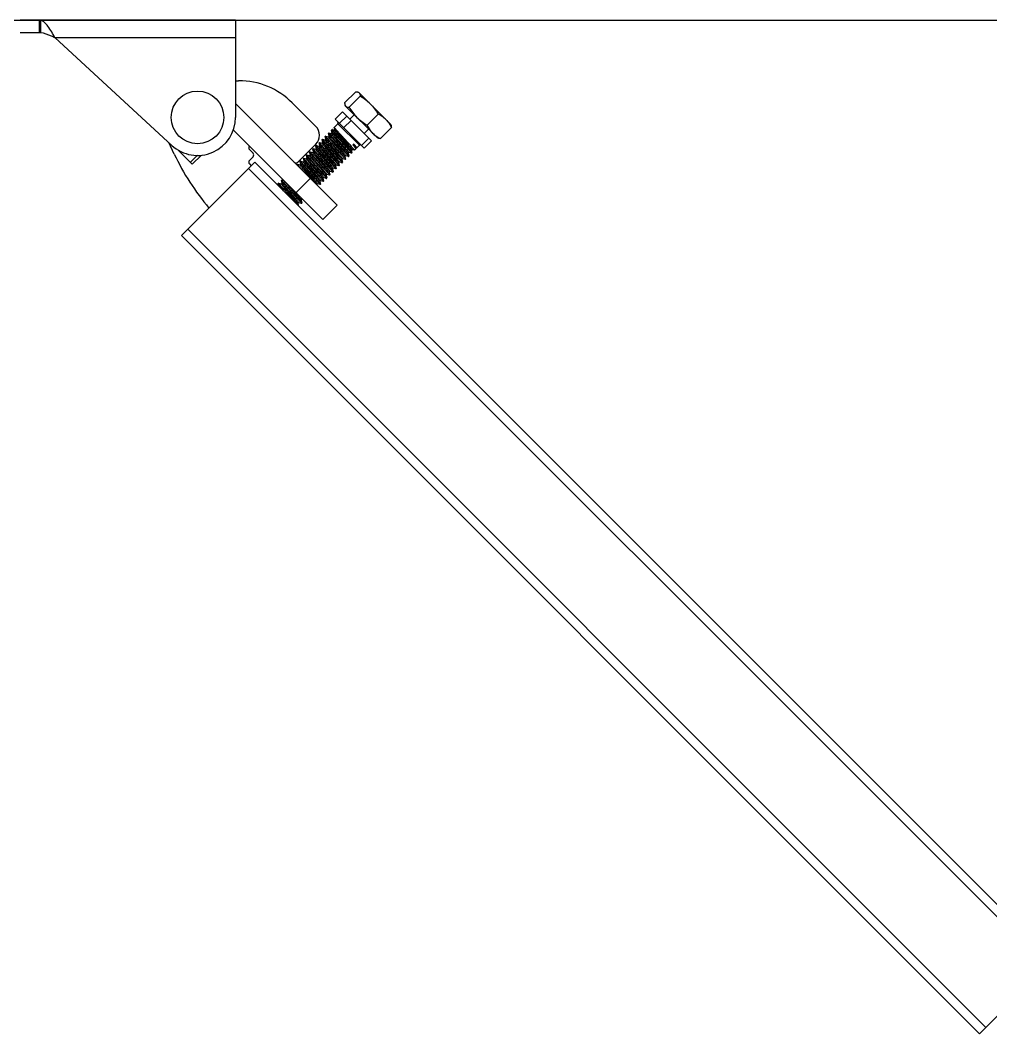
# Model space of a CAD drawing. Extents: x 27938 to 1507990, y 110129 to 923079.
# Drawn here: x 545630 to 548764, y 366265 to 369538 of the extents above; entities that cross this region are included whole.
import ezdxf

# ---------------------------------------------------------------- set-up
doc = ezdxf.new("R2010")
doc.units = 0
doc.header["$LTSCALE"] = 1000
doc.header["$MEASUREMENT"] = 0
doc.layers.add('BZ', color=2, linetype='Continuous')

msp = doc.modelspace()

# ---------------------------------------------------------------- linework, layer by layer
for p, q in [((546325.2, 369537.9), (545630.1, 369537.9)), ((545692.6, 369497), (545692.6, 369537.9)), ((545696.1, 369496.9), (545696.1, 369537.6)), ((546325.2, 369537.9), (546325.2, 369224.3)), ((545692.6, 369497), (545630.1, 369497)), ((546325.2, 369480.7), (545742.7, 369480.7)), ((546119.5, 369134), (545742.7, 369480.7)), ((546325.2, 369342.8), (546335.1, 369342.8)), ((546713.5, 369307.2), (546677.6, 369271.3)), ((546727.9, 369292.7), (546692, 369256.9)), ((546722.9, 369305.2), (546720.6, 369306.1)), ((546722.9, 369305.2), (546827, 369201.1)), ((546653.5, 368940.9), (546325.2, 369269.3)), ((546508.5, 369271), (546584.1, 369195.4)), ((546678.7, 369264.2), (546679.6, 369261.8)), ((546679.6, 369261.8), (546783.6, 369157.8)), ((546670.3, 369242.2), (546647.2, 369219.1)), ((546740.9, 369125.4), (546647.2, 369219.1)), ((546684.2, 369228.3), (546661, 369205.2)), ((546764, 369148.5), (546670.3, 369242.2)), ((546698.2, 369214.3), (546675, 369191.2)), ((546708.5, 369232.9), (546694, 369218.5)), ((546785.6, 369235), (546749.8, 369199.1)), ((546607.3, 368894.7), (546318.1, 369183.8)), ((546635.2, 369182.6), (546635.3, 369182.9)), ((546636.1, 369181.2), (546635.2, 369182.6)), ((546637.6, 369173.9), (546635.2, 369182.6)), ((546635.3, 369182.9), (546637.7, 369185.3)), ((546638.2, 369172.7), (546636.1, 369181.2)), ((546638, 369185.3), (546637.7, 369185.3)), ((546638, 369185.3), (546643.2, 369183.9)), ((546643.2, 369183.8), (546645.7, 369186.3)), ((546644.2, 369191.8), (546655.9, 369203.4)), ((546644.2, 369191.7), (546644.2, 369191.8)), ((546645.7, 369186.3), (546644.2, 369191.7)), ((546645.7, 369186.1), (546645.7, 369186.3)), ((546725.2, 369134.1), (546655.9, 369203.4)), ((546754.7, 369186.7), (546740.3, 369172.2)), ((546828.9, 369191.7), (546793.1, 369155.8)), ((546827, 369201.1), (546827.9, 369198.8)), ((546604.9, 369152.5), (546606.2, 369153.8)), ((546604.9, 369152.3), (546604.9, 369152.5)), ((546607.2, 369143.6), (546604.9, 369152.3)), ((546606.4, 369153.8), (546606.2, 369153.8)), ((546606.4, 369153.8), (546614.9, 369151.5)), ((546614.8, 369151.4), (546617.3, 369153.9)), ((546615, 369162.6), (546616.3, 369163.9)), ((546615, 369162.4), (546615, 369162.6)), ((546617.3, 369153.7), (546615, 369162.4)), ((546616.5, 369163.9), (546616.3, 369163.9)), ((546616.5, 369163.9), (546625, 369161.7)), ((546617.5, 369153.4), (546617.3, 369153.7)), ((546625, 369161.6), (546627.4, 369164)), ((546625.1, 369172.7), (546626.4, 369174)), ((546625.1, 369172.5), (546625.1, 369172.7)), ((546627.5, 369163.8), (546625.1, 369172.5)), ((546626.7, 369174), (546626.4, 369174)), ((546626.7, 369174), (546635.1, 369171.8)), ((546627.2, 369172.3), (546635.7, 369170.2)), ((546627.5, 369163.7), (546627.5, 369163.8)), ((546635.1, 369171.7), (546637.5, 369174.1)), ((546635.7, 369170.2), (546638.2, 369172.7)), ((546638.2, 369172.7), (546637.6, 369173.9)), ((546755.6, 369156.9), (546732.4, 369133.8)), ((546764, 369148.5), (546740.9, 369125.4)), ((546786, 369156.9), (546783.6, 369157.8)), ((546127.5, 369105.9), (546110, 369142.7)), ((546140.1, 369119), (546185.6, 369073.5)), ((546370.2, 369120.2), (546381.8, 369108.6)), ((546584.1, 369137.5), (546526.3, 369079.7)), ((546574.5, 369121.9), (546574.6, 369122.1)), ((546576.9, 369113.2), (546574.5, 369121.9)), ((546574.6, 369122.1), (546575.8, 369123.4)), ((546576.1, 369123.4), (546575.8, 369123.4)), ((546576.1, 369123.4), (546584.5, 369121.2)), ((546584.5, 369121.1), (546586.9, 369123.5)), ((546584.7, 369132.3), (546585.9, 369133.5)), ((546584.7, 369132), (546584.7, 369132.3)), ((546587, 369123.3), (546584.7, 369132)), ((546586.2, 369133.5), (546585.9, 369133.5)), ((546586.2, 369133.5), (546594.6, 369131.3)), ((546594.6, 369131.2), (546597.1, 369133.7)), ((546594.8, 369142.4), (546596.1, 369143.6)), ((546594.8, 369142.1), (546594.8, 369142.4)), ((546597.1, 369133.5), (546594.8, 369142.1)), ((546596.3, 369143.7), (546596.1, 369143.6)), ((546596.3, 369143.7), (546604.7, 369141.4)), ((546604.7, 369141.3), (546607.2, 369143.8)), ((546699.1, 369118.1), (546699, 369118.4)), ((546699.1, 369118.1), (546701.2, 369110.3)), ((546701.6, 369120.4), (546699.2, 369117.9)), ((546709.2, 369118.2), (546701.6, 369120.3)), ((546706.7, 369138.1), (546704.2, 369135.6)), ((546709.2, 369118.2), (546709.4, 369118.2)), ((546709.4, 369118.2), (546713.6, 369122.4)), ((546713.3, 369124.2), (546713.7, 369122.9)), ((546715.8, 369126.4), (546713.4, 369124)), ((546713.7, 369122.9), (546713.6, 369122.4)), ((546717.1, 369126), (546715.8, 369126.4)), ((546717.1, 369126), (546717.2, 369126)), ((546717.2, 369126), (546725.2, 369134.1)), ((546202.5, 369101.9), (546179.8, 369079.2)), ((546214.8, 369102.6), (546185.6, 369073.5)), ((546381.8, 369097.1), (546370.2, 369085.5)), ((546534.1, 369081.7), (546535.3, 369082.9)), ((546536.4, 369072.7), (546534.1, 369081.4)), ((546535.6, 369083), (546535.3, 369082.9)), ((546535.6, 369083), (546544, 369080.7)), ((546544, 369080.6), (546546.5, 369083.1)), ((546544.2, 369091.8), (546545.5, 369093.1)), ((546544.2, 369091.5), (546544.2, 369091.8)), ((546546.5, 369082.9), (546544.2, 369091.5)), ((546545.7, 369093.1), (546545.5, 369093.1)), ((546545.7, 369093.1), (546554.1, 369090.8)), ((546554.1, 369090.7), (546556.6, 369093.2)), ((546554.3, 369101.9), (546555.6, 369103.2)), ((546554.3, 369101.7), (546554.3, 369101.9)), ((546556.6, 369093), (546554.3, 369101.7)), ((546555.8, 369103.2), (546555.6, 369103.2)), ((546555.8, 369103.2), (546564.3, 369100.9)), ((546564.2, 369100.9), (546566.7, 369103.3)), ((546564.4, 369112), (546565.7, 369113.3)), ((546564.4, 369111.8), (546564.4, 369112)), ((546566.8, 369103.1), (546564.4, 369111.8)), ((546565.9, 369113.3), (546565.7, 369113.3)), ((546565.9, 369113.3), (546574.4, 369111.1)), ((546574.4, 369111), (546576.8, 369113.4)), ((546668.2, 369088.3), (546670.5, 369079.6)), ((546670.7, 369090.5), (546668.3, 369088.1)), ((546679.1, 369088.2), (546670.7, 369090.4)), ((546678.3, 369098.4), (546680.6, 369089.7)), ((546680.8, 369100.6), (546678.4, 369098.2)), ((546679.1, 369088.2), (546679.4, 369088.2)), ((546679.4, 369088.2), (546680.6, 369089.4)), ((546680.6, 369089.7), (546680.6, 369089.4)), ((546689.2, 369098.3), (546680.8, 369100.5)), ((546688.4, 369108.5), (546690.8, 369099.8)), ((546690.9, 369110.8), (546688.5, 369108.3)), ((546689.2, 369098.3), (546689.5, 369098.3)), ((546689.5, 369098.3), (546690.7, 369099.6)), ((546690.8, 369099.8), (546690.7, 369099.6)), ((546699.4, 369108.4), (546690.9, 369110.7)), ((546699.6, 369108.4), (546701.2, 369110)), ((546701.2, 369110.3), (546701.2, 369110)), ((546387.5, 369079.7), (546150.5, 368842.6)), ((548944.6, 366482.2), (546367.3, 369059.5)), ((546370.2, 369073.9), (546376, 369068.1)), ((548964.8, 366502.4), (546387.5, 369079.7)), ((546523.9, 369071.3), (546524, 369071.6)), ((546524.7, 369070), (546523.9, 369071.3)), ((546524.2, 369070.2), (546523.9, 369071.3)), ((546524, 369071.6), (546525.2, 369072.8)), ((546525.5, 369072.8), (546525.2, 369072.8)), ((546525.5, 369072.8), (546533.9, 369070.6)), ((546533.9, 369070.5), (546536.3, 369072.9)), ((546630.2, 369050), (546627.8, 369047.6)), ((546638.6, 369047.7), (546630.2, 369049.9)), ((546637.8, 369057.9), (546640.2, 369049.2)), ((546640.4, 369060.2), (546637.9, 369057.7)), ((546638.9, 369047.7), (546640.1, 369049)), ((546640.2, 369049.2), (546640.1, 369049)), ((546648.8, 369057.8), (546640.3, 369060.1)), ((546648, 369068), (546647.9, 369068.3)), ((546650.5, 369070.3), (546648, 369067.8)), ((546648, 369068), (546650.3, 369059.3)), ((546648.8, 369057.8), (546649, 369057.8)), ((546649, 369057.8), (546650.3, 369059.1)), ((546650.3, 369059.3), (546650.3, 369059.1)), ((546658.9, 369067.9), (546650.4, 369070.2)), ((546660.6, 369080.4), (546658.1, 369077.9)), ((546658.1, 369078.2), (546660.4, 369069.4)), ((546658.9, 369067.9), (546659.1, 369067.9)), ((546659.1, 369067.9), (546660.4, 369069.2)), ((546660.4, 369069.4), (546660.4, 369069.2)), ((546669, 369078), (546660.6, 369080.3)), ((546669, 369078), (546669.2, 369078.1)), ((546669.2, 369078.1), (546670.5, 369079.3)), ((546670.5, 369079.6), (546670.5, 369079.3)), ((546473.3, 369020.7), (546473.4, 369021)), ((546475.7, 369012), (546473.3, 369020.7)), ((546473.4, 369021), (546474.6, 369022.2)), ((546474.9, 369022.2), (546474.6, 369022.2)), ((546474.9, 369022.2), (546481.5, 369020.5)), ((546520.5, 368981.4), (546566.8, 369027.7)), ((546599.9, 369019.7), (546597.4, 369017.2)), ((546597.4, 369017.4), (546599.7, 369008.7)), ((546608.3, 369017.3), (546599.9, 369019.6)), ((546610, 369029.8), (546607.5, 369027.3)), ((546607.5, 369027.6), (546609.8, 369018.8)), ((546608.3, 369017.3), (546608.5, 369017.3)), ((546608.5, 369017.3), (546609.8, 369018.6)), ((546609.8, 369018.8), (546609.8, 369018.6)), ((546618.4, 369027.4), (546610, 369029.7)), ((546617.6, 369037.7), (546619.9, 369029)), ((546620.1, 369039.9), (546617.7, 369037.5)), ((546618.4, 369027.4), (546618.6, 369027.5)), ((546618.6, 369027.5), (546619.9, 369028.7)), ((546619.9, 369029), (546619.9, 369028.7)), ((546628.5, 369037.6), (546620.1, 369039.8)), ((546627.7, 369047.8), (546630, 369039.1)), ((546628.5, 369037.6), (546628.8, 369037.6)), ((546628.8, 369037.6), (546630, 369038.8)), ((546630, 369039.1), (546630, 369038.8)), ((546638.6, 369047.7), (546638.9, 369047.7)), ((546463.2, 369010.8), (546464.5, 369012.1)), ((546463.2, 369010.8), (546463.2, 369010.6)), ((546465.6, 369001.9), (546463.2, 369010.6)), ((546464.5, 369012.1), (546464.7, 369012.1)), ((546481.9, 368991.1), (546464.5, 369008.5)), ((546464.7, 369012.1), (546473.2, 369009.9)), ((546473.2, 369009.8), (546475.6, 369012.2)), ((546475.8, 369011.7), (546475.7, 369012)), ((546481.9, 368991.1), (546504.8, 368966.7)), ((546587.2, 369007.3), (546587.2, 369007.5)), ((546589.8, 369009.6), (546587.3, 369007.1)), ((546598.2, 369007.2), (546589.7, 369009.5)), ((546598.2, 369007.2), (546598.4, 369007.2)), ((546598.4, 369007.2), (546599.7, 369008.5)), ((546599.7, 369008.7), (546599.7, 369008.5)), ((546539.2, 368959), (546536.7, 368956.5)), ((546536.7, 368956.7), (546539, 368948)), ((546543.9, 368957.6), (546539.1, 368958.9)), ((546544.5, 368957.4), (546543.9, 368957.6)), ((546526.3, 368940.9), (546528, 368940.9)), ((546526.5, 368946.6), (546526.6, 368946.4)), ((546529, 368948.8), (546526.6, 368946.4)), ((546526.6, 368946.4), (546528, 368941)), ((546528, 368941), (546528, 368940.9)), ((546537.4, 368946.5), (546529, 368948.8)), ((546537.7, 368946.5), (546537.4, 368946.5)), ((546537.7, 368946.5), (546539, 368947.8)), ((546539, 368947.8), (546539, 368948)), ((546607.3, 368894.7), (546653.5, 368940.9)), ((548748, 366285.6), (546170.7, 368862.9)), ((548727.7, 366265.4), (546150.5, 368842.6)), ((548964.8, 366502.4), (548727.7, 366265.4))]:
    msp.add_line(p, q)
msp.add_circle((546202.5, 369224.3), 85)
for centre, radius, start, end in [((545692.6, 369436), 61.1, 86.7289, 89.9588), ((546335.1, 369097.5), 245.3, 45, 89.9914), ((546202.5, 369224.3), 122.7, 227.3796, 0), ((546555.2, 369166.5), 40.9, 315, 45), ((546652.4, 369206.9), 4.91, 315, 45), ((546376, 369126), 8.18, 135, 225), ((546728.7, 369130.6), 4.91, 45, 135), ((546866, 369457), 817.8, 205.4277, 219.9808), ((546376, 369079.7), 8.18, 135, 225), ((546376, 369102.9), 8.18, 315, 45), ((546520.5, 369085.5), 8.18, 225, 315), ((546697.7, 369207.7), 219.5, 219.9326, 220.5204)]:
    msp.add_arc(centre, radius, start, end)
for points in [[(545696.1, 369537.6), (545695, 369537.8), (545693.8, 369537.9), (545692.6, 369537.9)], [(546760.5, 369267.6), (546750.8, 369277.3), (546739.6, 369285.6), (546727.9, 369292.7)], [(546692, 369256.9), (546699.2, 369245.2), (546707.5, 369234), (546717.2, 369224.2)], [(546760.5, 369267.6), (546770.2, 369257.9), (546778.5, 369246.7), (546785.6, 369235)], [(546717.2, 369224.2), (546726.9, 369214.5), (546738.1, 369206.3), (546749.8, 369199.1)], [(546607.4, 369143.1), (546607.4, 369143.2), (546607.3, 369143.4), (546607.2, 369143.6)], [(546556.8, 369092.6), (546556.7, 369092.7), (546556.7, 369092.9), (546556.6, 369093)], [(546658.1, 369078.2), (546658, 369078.3), (546658, 369078.4), (546657.9, 369078.6)], [(546597.4, 369017.4), (546597.3, 369017.6), (546597.3, 369017.7), (546597.2, 369017.8)], [(546536.7, 368956.7), (546536.6, 368956.9), (546536.5, 368957), (546536.5, 368957.2)], [(546526.5, 368946.6), (546526.5, 368946.7), (546526.4, 368946.9), (546526.4, 368947)]]:
    msp.add_open_spline(points, degree=3)
for points, knots in [([(545742.7, 369480.7), (545735.4, 369493.7), (545725.5, 369512), (545709.5, 369531.3), (545700.4, 369536.7), (545696.1, 369537.6)], [0, 0, 0, 0, 0.595771, 0.825429, 1, 1, 1, 1]), ([(545742.7, 369480.7), (545738.8, 369482.7), (545724.2, 369490.2), (545708.2, 369496.3), (545696.1, 369496.9)], [0, 0, 0, 0, 0.263255, 1, 1, 1, 1]), ([(546713.5, 369307.2), (546714.1, 369307.1), (546716.5, 369307), (546719, 369306.7), (546720.6, 369306.1)], [0, 0, 0, 0, 0.270862, 1, 1, 1, 1]), ([(546720.6, 369306.1), (546721, 369305.9), (546722.4, 369305.3), (546723.7, 369304.5), (546724.4, 369303.7)], [0, 0, 0, 0, 0.261173, 1, 1, 1, 1]), ([(546724.4, 369303.7), (546725.1, 369303.1), (546727.4, 369299.9), (546727.9, 369295.8), (546727.9, 369292.7)], [0, 0, 0, 0, 0.22235, 1, 1, 1, 1]), ([(546677.6, 369271.3), (546677.6, 369270.6), (546677.7, 369268.2), (546678.1, 369265.8), (546678.7, 369264.2)], [0, 0, 0, 0, 0.270862, 1, 1, 1, 1]), ([(546678.7, 369264.2), (546678.9, 369263.8), (546679.4, 369262.4), (546680.3, 369261.1), (546681.1, 369260.3)], [0, 0, 0, 0, 0.261173, 1, 1, 1, 1]), ([(546681.1, 369260.3), (546681.7, 369259.7), (546684.9, 369257.4), (546689, 369256.9), (546692, 369256.9)], [0, 0, 0, 0, 0.22235, 1, 1, 1, 1]), ([(546811, 369217.1), (546809.2, 369218.9), (546801.5, 369225.9), (546792.6, 369231.4), (546785.6, 369235)], [0, 0, 0, 0, 0.248254, 1, 1, 1, 1]), ([(546811, 369217.1), (546812.9, 369215.3), (546819.9, 369207.6), (546825.4, 369198.6), (546828.9, 369191.7)], [0, 0, 0, 0, 0.248254, 1, 1, 1, 1]), ([(546675.4, 369136.9), (546671.2, 369141.6), (546663, 369150.6), (546651.6, 369163.1), (546642.7, 369173.1), (546637.7, 369178.8), (546636.1, 369181.2)], [0, 0, 0, 0, 0.317573, 0.617842, 0.85691, 1, 1, 1, 1]), ([(546637.7, 369185.3), (546637.6, 369185.2), (546637.7, 369184.6), (546638.2, 369183.8), (546639.1, 369182.4), (546641.1, 369179.9), (546644.5, 369175.7), (546649.5, 369169.8), (546655.7, 369162.8), (546662.6, 369155.1), (546669.9, 369147), (546674.8, 369141.5), (546677.2, 369138.8)], [0, 0, 0, 0, 0.00729, 0.023491, 0.049387, 0.084832, 0.182679, 0.312272, 0.467071, 0.639216, 0.819925, 1, 1, 1, 1]), ([(546699, 369118.4), (546698.8, 369119), (546697.7, 369120.4), (546695.7, 369123), (546692.7, 369126.6), (546687.2, 369132.9), (546679.2, 369141.9), (546670.7, 369151.4), (546663.7, 369159.2), (546658.7, 369164.8), (546654.2, 369169.9), (546650.3, 369174.3), (546647.2, 369178), (546645.2, 369180.6), (546644, 369182.1), (546643.5, 369182.9), (546643.2, 369183.4), (546643.2, 369183.8), (546643.2, 369183.8)], [0, 0, 0, 0, 0.022597, 0.061854, 0.116478, 0.184513, 0.350625, 0.536644, 0.628982, 0.71656, 0.796358, 0.86566, 0.922145, 0.963971, 0.978972, 0.989897, 0.996763, 1, 1, 1, 1]), ([(546684.9, 369146.5), (546680.1, 369151.7), (546672.9, 369159.4), (546663.7, 369169.4), (546657.5, 369176.1), (546652.3, 369181.9), (546648.7, 369186), (546646.5, 369188.6), (546645.4, 369190), (546644.6, 369190.9), (546644.3, 369191.5), (546644.2, 369191.7)], [0, 0, 0, 0, 0.350119, 0.518183, 0.670792, 0.80069, 0.901712, 0.939847, 0.96911, 0.98919, 1, 1, 1, 1]), ([(546701.6, 369120.4), (546701.7, 369120.4), (546701.6, 369120.8), (546701.3, 369121.3), (546700.8, 369122.2), (546699.5, 369123.9), (546697.3, 369126.6), (546694, 369130.5), (546690, 369135.2), (546685.3, 369140.5), (546680.1, 369146.2), (546673, 369154.2), (546665.9, 369162.1), (546659.2, 369169.6), (546654.9, 369174.5), (546651.3, 369178.7), (546648.5, 369182), (546646.8, 369184.3), (546645.9, 369185.6), (546645.7, 369186.1)], [0, 0, 0, 0, 0.003459, 0.010831, 0.022552, 0.038611, 0.0832, 0.143022, 0.215863, 0.299017, 0.389412, 0.483732, 0.670424, 0.756089, 0.83251, 0.897021, 0.947417, 0.982048, 1, 1, 1, 1]), ([(546749.8, 369199.1), (546751, 369196.8), (546755.9, 369187.7), (546762.2, 369179.2), (546767.7, 369173.7)], [0, 0, 0, 0, 0.25305, 1, 1, 1, 1]), ([(546828.9, 369191.7), (546828.9, 369192.3), (546828.8, 369194.8), (546828.5, 369197.2), (546827.9, 369198.8)], [0, 0, 0, 0, 0.270862, 1, 1, 1, 1]), ([(546645, 369106.6), (546640.3, 369111.8), (546633.3, 369119.5), (546624.2, 369129.5), (546618.1, 369136.2), (546612.9, 369142), (546609, 369146.7), (546606.5, 369149.7), (546605.3, 369151.4), (546605, 369152), (546604.9, 369152.3)], [0, 0, 0, 0, 0.346742, 0.513465, 0.665282, 0.795135, 0.896996, 0.966208, 0.987595, 1, 1, 1, 1]), ([(546606.2, 369153.8), (546606.1, 369153.7), (546606.3, 369153.1), (546606.8, 369152.4), (546607.7, 369151.1), (546609.1, 369149.4), (546610.8, 369147.3), (546613.8, 369143.8), (546618.4, 369138.6), (546624.6, 369131.7), (546631.5, 369124), (546638.8, 369116), (546643.8, 369110.5), (546646.3, 369107.8)], [0, 0, 0, 0, 0.006651, 0.022595, 0.048362, 0.083745, 0.12834, 0.1816, 0.311315, 0.466314, 0.638697, 0.819663, 1, 1, 1, 1]), ([(546667.9, 369088.9), (546667.5, 369089.6), (546666.4, 369091.1), (546663.1, 369095.3), (546657.1, 369102.3), (546648.4, 369112), (546640.4, 369121), (546633.8, 369128.3), (546629.2, 369133.5), (546625, 369138.3), (546621.4, 369142.5), (546618.5, 369145.9), (546616.4, 369148.5), (546615.3, 369150.2), (546614.8, 369151.1), (546614.8, 369151.4), (546614.8, 369151.4)], [0, 0, 0, 0, 0.027356, 0.070178, 0.196347, 0.362014, 0.545205, 0.635768, 0.721577, 0.799762, 0.86771, 0.923162, 0.964301, 0.989868, 0.99669, 1, 1, 1, 1]), ([(546655.1, 369116.7), (546650.4, 369121.9), (546643.4, 369129.6), (546634.3, 369139.6), (546628.2, 369146.3), (546623.1, 369152.2), (546619.1, 369156.8), (546616.6, 369159.8), (546615.4, 369161.5), (546615.1, 369162.1), (546615, 369162.4)], [0, 0, 0, 0, 0.346732, 0.513452, 0.665274, 0.79513, 0.896993, 0.966207, 0.987594, 1, 1, 1, 1]), ([(546616.3, 369163.9), (546616.2, 369163.8), (546616.4, 369163.2), (546616.9, 369162.5), (546617.8, 369161.2), (546619.2, 369159.5), (546620.9, 369157.4), (546623.9, 369153.9), (546628.5, 369148.7), (546634.7, 369141.8), (546641.6, 369134.1), (546649, 369126.1), (546653.9, 369120.7), (546656.4, 369117.9)], [0, 0, 0, 0, 0.006655, 0.022604, 0.048376, 0.083764, 0.128363, 0.181623, 0.311335, 0.466328, 0.638709, 0.819671, 1, 1, 1, 1]), ([(546670.7, 369090.5), (546670.8, 369090.6), (546670.7, 369090.9), (546670.3, 369091.8), (546669, 369093.5), (546666.9, 369096.2), (546663.9, 369099.8), (546660.2, 369104.1), (546655.9, 369109), (546651.1, 369114.3), (546644.4, 369121.8), (546636.3, 369130.9), (546628.7, 369139.5), (546623.5, 369145.5), (546620.7, 369148.9), (546618.7, 369151.4), (546617.7, 369152.8), (546617.5, 369153.4)], [0, 0, 0, 0, 0.003379, 0.010396, 0.036736, 0.079099, 0.136135, 0.205904, 0.286001, 0.373651, 0.465813, 0.650831, 0.815583, 0.883085, 0.937444, 0.976819, 1, 1, 1, 1]), ([(546677.9, 369099.3), (546677.4, 369100), (546676.2, 369101.6), (546672.7, 369106), (546666.7, 369113), (546658, 369122.7), (546650.1, 369131.6), (546643.6, 369138.8), (546639, 369144), (546634.9, 369148.7), (546631.4, 369152.8), (546628.5, 369156.2), (546626.5, 369158.7), (546625.4, 369160.4), (546624.9, 369161.2), (546624.9, 369161.5), (546625, 369161.6)], [0, 0, 0, 0, 0.029846, 0.074702, 0.203394, 0.369574, 0.551671, 0.641288, 0.726015, 0.803077, 0.869958, 0.924482, 0.964905, 0.990021, 0.99673, 1, 1, 1, 1]), ([(546665.3, 369126.8), (546660.5, 369132), (546653.5, 369139.7), (546644.4, 369149.7), (546638.3, 369156.5), (546633.2, 369162.3), (546629.2, 369166.9), (546626.7, 369169.9), (546625.6, 369171.7), (546625.2, 369172.3), (546625.1, 369172.5)], [0, 0, 0, 0, 0.346732, 0.513455, 0.665275, 0.795127, 0.896989, 0.966206, 0.987594, 1, 1, 1, 1]), ([(546626.4, 369174), (546626.3, 369173.9), (546626.7, 369173.1), (546627, 369172.7), (546627.2, 369172.3)], [0, 0, 0, 0, 0.284271, 1, 1, 1, 1]), ([(546627.2, 369172.3), (546628.9, 369170), (546633.8, 369164.3), (546642.7, 369154.2), (546654.1, 369141.7), (546662.3, 369132.7), (546666.5, 369128.1)], [0, 0, 0, 0, 0.14309, 0.382158, 0.682427, 1, 1, 1, 1]), ([(546680.8, 369100.6), (546680.9, 369100.7), (546680.8, 369101.1), (546680.4, 369101.9), (546679.1, 369103.7), (546676.9, 369106.4), (546673.9, 369110.1), (546670.1, 369114.5), (546665.7, 369119.5), (546660.9, 369124.9), (546654.1, 369132.5), (546647.3, 369140), (546640.9, 369147.2), (546636.7, 369152), (546633.2, 369156.1), (546630.5, 369159.4), (546628.6, 369161.8), (546627.7, 369163.2), (546627.5, 369163.7)], [0, 0, 0, 0, 0.003422, 0.010566, 0.037398, 0.080541, 0.138586, 0.209513, 0.290822, 0.379637, 0.472809, 0.658962, 0.745341, 0.823107, 0.88951, 0.942219, 0.979421, 1, 1, 1, 1]), ([(546635.7, 369170.2), (546635.5, 369170.5), (546635.2, 369170.9), (546635, 369171.6), (546635.1, 369171.7)], [0, 0, 0, 0, 0.705651, 1, 1, 1, 1]), ([(546688.4, 369108.5), (546688.3, 369108.9), (546687.6, 369110), (546686.1, 369112), (546683.8, 369114.8), (546680.9, 369118.3), (546677.3, 369122.5), (546671.7, 369128.8), (546664.1, 369137.3), (546655, 369147.5), (546646.7, 369156.8), (546640.3, 369164.2), (546636.8, 369168.5), (546635.7, 369170.2)], [0, 0, 0, 0, 0.016663, 0.047692, 0.09239, 0.149487, 0.2173, 0.293813, 0.463619, 0.63876, 0.798451, 0.923769, 1, 1, 1, 1]), ([(546690.9, 369110.8), (546691, 369110.8), (546691, 369111.1), (546690.6, 369111.9), (546689.4, 369113.6), (546687.5, 369116), (546684.7, 369119.4), (546681.2, 369123.4), (546677.2, 369128), (546672.7, 369133), (546666.3, 369140.2), (546658.4, 369149), (546649.8, 369158.7), (546643.1, 369166.5), (546639.4, 369170.9), (546638.2, 369172.7)], [0, 0, 0, 0, 0.003229, 0.009818, 0.034461, 0.074131, 0.127679, 0.193435, 0.269313, 0.352894, 0.44151, 0.62244, 0.789143, 0.920497, 1, 1, 1, 1]), ([(546709.4, 369118.2), (546709.5, 369118.3), (546709.4, 369118.6), (546709.1, 369119), (546708.6, 369119.8), (546707.6, 369121.2), (546705.7, 369123.5), (546702.8, 369126.8), (546699.1, 369130.9), (546694.8, 369135.7), (546690, 369140.9), (546686.6, 369144.6), (546684.9, 369146.5)], [0, 0, 0, 0, 0.006349, 0.020563, 0.043389, 0.074837, 0.162857, 0.282397, 0.430243, 0.602357, 0.794039, 1, 1, 1, 1]), ([(546767.7, 369173.7), (546769.5, 369171.9), (546777.2, 369164.9), (546786.1, 369159.4), (546793.1, 369155.8)], [0, 0, 0, 0, 0.248254, 1, 1, 1, 1]), ([(546793.1, 369155.8), (546792.4, 369155.8), (546790, 369155.9), (546787.6, 369156.3), (546785.9, 369156.9)], [0, 0, 0, 0, 0.270862, 1, 1, 1, 1]), ([(546614.7, 369076.2), (546609.9, 369081.4), (546602.9, 369089.1), (546593.8, 369099.1), (546587.7, 369105.9), (546582.6, 369111.7), (546578.6, 369116.3), (546576.1, 369119.4), (546575, 369121.1), (546574.6, 369121.7), (546574.5, 369121.9)], [0, 0, 0, 0, 0.346741, 0.513465, 0.665282, 0.795133, 0.896994, 0.966208, 0.987595, 1, 1, 1, 1]), ([(546575.8, 369123.4), (546575.7, 369123.3), (546576, 369122.8), (546576.4, 369122), (546577.4, 369120.7), (546578.7, 369119), (546580.4, 369116.9), (546583.4, 369113.4), (546588, 369108.3), (546594.2, 369101.3), (546601.2, 369093.7), (546608.5, 369085.6), (546613.4, 369080.2), (546615.9, 369077.5)], [0, 0, 0, 0, 0.006656, 0.022605, 0.048376, 0.083762, 0.128359, 0.181619, 0.311334, 0.466329, 0.638707, 0.819669, 1, 1, 1, 1]), ([(546637.8, 369057.9), (546637.7, 369058.4), (546636.8, 369059.7), (546635.1, 369062), (546632.4, 369065.3), (546628.9, 369069.3), (546624.7, 369074.1), (546618.3, 369081.4), (546611.6, 369088.9), (546604.7, 369096.5), (546599.8, 369102), (546595.4, 369107.1), (546591.5, 369111.5), (546588.4, 369115.2), (546586.2, 369118), (546584.9, 369119.8), (546584.5, 369120.7), (546584.4, 369121), (546584.5, 369121.1)], [0, 0, 0, 0, 0.01868, 0.054278, 0.105764, 0.171349, 0.248696, 0.335028, 0.522011, 0.615926, 0.705601, 0.787809, 0.859594, 0.918387, 0.96211, 0.989307, 0.996546, 1, 1, 1, 1]), ([(546624.8, 369086.3), (546620, 369091.5), (546613, 369099.2), (546603.9, 369109.2), (546597.9, 369116), (546592.7, 369121.8), (546588.7, 369126.4), (546586.3, 369129.5), (546585.1, 369131.2), (546584.7, 369131.8), (546584.7, 369132)], [0, 0, 0, 0, 0.346736, 0.513457, 0.665278, 0.795134, 0.896995, 0.966207, 0.987595, 1, 1, 1, 1]), ([(546585.9, 369133.5), (546585.8, 369133.4), (546586.1, 369132.9), (546586.5, 369132.1), (546587.5, 369130.8), (546588.8, 369129.2), (546590.6, 369127.1), (546593.6, 369123.5), (546598.1, 369118.4), (546604.3, 369111.4), (546611.3, 369103.8), (546618.6, 369095.7), (546623.6, 369090.3), (546626, 369087.6)], [0, 0, 0, 0, 0.006649, 0.022593, 0.04836, 0.083744, 0.12834, 0.181598, 0.311311, 0.466309, 0.638695, 0.819663, 1, 1, 1, 1]), ([(546640.4, 369060.2), (546640.4, 369060.2), (546640.4, 369060.6), (546639.9, 369061.4), (546638.6, 369063.3), (546636.4, 369066), (546633.3, 369069.7), (546629.4, 369074.2), (546625, 369079.2), (546620.1, 369084.7), (546613.3, 369092.3), (546606.5, 369099.9), (546600.1, 369107.1), (546595.9, 369111.9), (546592.4, 369116), (546589.7, 369119.2), (546588, 369121.6), (546587.1, 369122.8), (546587, 369123.3)], [0, 0, 0, 0, 0.003453, 0.010691, 0.037881, 0.081592, 0.14037, 0.212138, 0.294327, 0.383985, 0.477885, 0.664852, 0.751185, 0.82854, 0.894141, 0.945651, 0.981282, 1, 1, 1, 1]), ([(546647.9, 369068.3), (546647.6, 369068.8), (546646.7, 369070.2), (546644.8, 369072.7), (546641.9, 369076.1), (546636.8, 369082), (546629.2, 369090.6), (546621.1, 369099.7), (546614.3, 369107.2), (546609.6, 369112.6), (546605.2, 369117.5), (546601.5, 369121.9), (546598.4, 369125.5), (546596.3, 369128.2), (546595, 369129.9), (546594.6, 369130.8), (546594.5, 369131.1), (546594.6, 369131.2)], [0, 0, 0, 0, 0.022244, 0.060839, 0.114606, 0.181715, 0.346252, 0.531679, 0.624204, 0.712272, 0.792803, 0.862987, 0.920385, 0.963027, 0.989543, 0.996606, 1, 1, 1, 1]), ([(546634.9, 369096.4), (546630.2, 369101.7), (546623.1, 369109.3), (546614.1, 369119.3), (546608, 369126.1), (546602.8, 369131.9), (546598.9, 369136.6), (546596.4, 369139.6), (546595.2, 369141.3), (546594.8, 369141.9), (546594.8, 369142.1)], [0, 0, 0, 0, 0.346729, 0.513452, 0.665273, 0.795127, 0.896989, 0.966206, 0.987594, 1, 1, 1, 1]), ([(546596.1, 369143.6), (546596, 369143.6), (546596.2, 369143), (546596.7, 369142.3), (546597.6, 369140.9), (546598.9, 369139.3), (546600.7, 369137.2), (546603.7, 369133.7), (546608.2, 369128.5), (546614.5, 369121.6), (546621.4, 369113.9), (546628.7, 369105.9), (546633.7, 369100.4), (546636.2, 369097.7)], [0, 0, 0, 0, 0.006667, 0.022629, 0.048411, 0.083806, 0.128409, 0.181673, 0.311386, 0.466369, 0.638735, 0.819685, 1, 1, 1, 1]), ([(546597.5, 369132.7), (546597.4, 369132.8), (546597.3, 369133), (546597.2, 369133.3), (546597.1, 369133.5)], [0, 0, 0, 0, 0.314049, 1, 1, 1, 1]), ([(546650.5, 369070.3), (546650.5, 369070.3), (546650.5, 369070.7), (546650.1, 369071.5), (546648.9, 369073.2), (546646.8, 369075.8), (546644, 369079.2), (546640.4, 369083.3), (546636.2, 369088.1), (546631.6, 369093.3), (546625.1, 369100.6), (546617.1, 369109.5), (546608.4, 369119.2), (546602.4, 369126.2), (546599, 369130.5), (546597.9, 369132), (546597.5, 369132.7)], [0, 0, 0, 0, 0.003295, 0.010076, 0.035478, 0.076355, 0.131468, 0.199026, 0.276801, 0.362215, 0.452433, 0.635226, 0.801083, 0.928174, 0.971737, 1, 1, 1, 1]), ([(546657.9, 369078.6), (546657.6, 369079.2), (546656.5, 369080.7), (546654.5, 369083.3), (546651.6, 369086.7), (546646.4, 369092.7), (546638.8, 369101.3), (546630.7, 369110.3), (546624.1, 369117.8), (546619.4, 369123.1), (546615.1, 369127.9), (546611.4, 369132.2), (546608.5, 369135.7), (546606.4, 369138.4), (546605.1, 369140.1), (546604.7, 369140.9), (546604.7, 369141.3), (546604.7, 369141.3)], [0, 0, 0, 0, 0.024821, 0.065556, 0.120941, 0.189123, 0.354243, 0.538544, 0.630075, 0.716999, 0.796339, 0.865388, 0.921797, 0.963675, 0.989709, 0.996648, 1, 1, 1, 1]), ([(546660.6, 369080.4), (546660.7, 369080.5), (546660.6, 369080.8), (546660.2, 369081.6), (546659, 369083.3), (546656.9, 369086), (546653.9, 369089.5), (546650.3, 369093.7), (546646, 369098.5), (546641.4, 369103.8), (546634.8, 369111.2), (546626.7, 369120.2), (546619.1, 369128.8), (546613.9, 369134.8), (546610.9, 369138.3), (546608.9, 369140.9), (546607.8, 369142.4), (546607.4, 369143.1)], [0, 0, 0, 0, 0.003336, 0.010233, 0.036096, 0.077704, 0.133763, 0.202409, 0.281328, 0.367844, 0.459022, 0.642919, 0.808241, 0.876802, 0.932761, 0.974256, 1, 1, 1, 1]), ([(546679.4, 369088.2), (546679.4, 369088.2), (546679.4, 369088.6), (546679.1, 369089), (546678.6, 369089.8), (546677.6, 369091.2), (546675.7, 369093.5), (546672.8, 369096.9), (546669.2, 369101), (546665, 369105.8), (546660.2, 369111.1), (546656.9, 369114.8), (546655.1, 369116.7)], [0, 0, 0, 0, 0.006766, 0.021171, 0.044105, 0.075616, 0.163673, 0.283167, 0.430893, 0.602828, 0.794287, 1, 1, 1, 1]), ([(546656.4, 369117.9), (546659.5, 369114.5), (546664.1, 369109.5), (546669.8, 369103.1), (546673.3, 369099.1), (546676.2, 369095.7), (546678.4, 369093), (546679.8, 369091.1), (546680.5, 369090.1), (546680.6, 369089.7)], [0, 0, 0, 0, 0.377475, 0.543201, 0.68812, 0.808733, 0.902175, 0.966298, 1, 1, 1, 1]), ([(546689.5, 369098.3), (546689.5, 369098.4), (546689.5, 369098.7), (546689, 369099.5), (546687.9, 369101.1), (546685.8, 369103.6), (546683, 369107), (546679.3, 369111.2), (546675.1, 369115.9), (546670.3, 369121.2), (546667, 369124.9), (546665.3, 369126.8)], [0, 0, 0, 0, 0.006752, 0.02114, 0.075534, 0.163574, 0.283062, 0.430797, 0.602759, 0.794252, 1, 1, 1, 1]), ([(546666.5, 369128.1), (546669.7, 369124.6), (546674.2, 369119.6), (546679.9, 369113.2), (546683.4, 369109.2), (546686.3, 369105.8), (546688.5, 369103.1), (546689.9, 369101.2), (546690.7, 369100.2), (546690.8, 369099.8)], [0, 0, 0, 0, 0.377471, 0.543197, 0.688119, 0.808734, 0.902176, 0.966298, 1, 1, 1, 1]), ([(546699.6, 369108.4), (546699.7, 369108.5), (546699.6, 369108.8), (546699.3, 369109.2), (546698.9, 369110), (546697.8, 369111.4), (546695.9, 369113.8), (546693.1, 369117.1), (546689.5, 369121.3), (546685.2, 369126), (546680.4, 369131.3), (546677.1, 369135), (546675.4, 369136.9)], [0, 0, 0, 0, 0.006771, 0.021181, 0.04412, 0.075632, 0.16369, 0.283183, 0.430908, 0.602844, 0.794296, 1, 1, 1, 1]), ([(546677.2, 369138.8), (546680.3, 369135.3), (546684.8, 369130.3), (546690.4, 369123.9), (546693.9, 369119.9), (546696.8, 369116.4), (546699, 369113.7), (546700.4, 369111.8), (546701.1, 369110.7), (546701.2, 369110.3)], [0, 0, 0, 0, 0.375078, 0.540028, 0.684568, 0.805261, 0.899295, 0.964563, 1, 1, 1, 1]), ([(546704.2, 369135.6), (546705.5, 369134.1), (546707.7, 369131.3), (546710.7, 369127.7), (546712.5, 369125), (546713.5, 369123.5), (546713.7, 369122.9)], [0, 0, 0, 0, 0.376713, 0.674345, 0.883812, 1, 1, 1, 1]), ([(546713.3, 369124.2), (546713.2, 369124.7), (546712.2, 369125.9), (546710.5, 369128.3), (546707.6, 369131.7), (546705.4, 369134.2), (546704.2, 369135.6)], [0, 0, 0, 0, 0.105343, 0.311665, 0.613119, 1, 1, 1, 1]), ([(546717.2, 369126), (546717.3, 369126.1), (546717, 369126.5), (546716.6, 369127.1), (546715.7, 369128.2), (546714.6, 369129.5), (546713, 369131.2), (546710.4, 369134.2), (546708.2, 369136.5), (546706.7, 369138.1)], [0, 0, 0, 0, 0.018878, 0.068916, 0.150826, 0.263937, 0.407062, 0.578714, 1, 1, 1, 1]), ([(546715.8, 369126.4), (546715.9, 369126.5), (546715.8, 369127), (546715.4, 369127.6), (546714.7, 369128.6), (546713.2, 369130.6), (546710.5, 369133.8), (546708.1, 369136.6), (546706.7, 369138.1)], [0, 0, 0, 0, 0.022497, 0.073733, 0.155945, 0.268763, 0.581618, 1, 1, 1, 1]), ([(546534.1, 369081.4), (546534, 369081.5), (546534, 369081.6), (546534.1, 369081.6), (546534.1, 369081.7)], [0, 0, 0, 0, 0.601161, 1, 1, 1, 1]), ([(546574.2, 369035.7), (546569.4, 369040.9), (546562.4, 369048.6), (546553.4, 369058.6), (546547.3, 369065.4), (546542.1, 369071.2), (546538.1, 369075.8), (546535.7, 369078.9), (546534.5, 369080.6), (546534.1, 369081.2), (546534.1, 369081.4)], [0, 0, 0, 0, 0.346729, 0.513449, 0.665271, 0.795127, 0.896991, 0.966206, 0.987594, 1, 1, 1, 1]), ([(546535.3, 369082.9), (546535.2, 369082.8), (546535.5, 369082.3), (546535.9, 369081.5), (546536.9, 369080.2), (546538.2, 369078.6), (546540, 369076.5), (546543, 369072.9), (546547.5, 369067.8), (546553.7, 369060.8), (546560.7, 369053.2), (546568, 369045.1), (546573, 369039.7), (546575.4, 369037)], [0, 0, 0, 0, 0.006659, 0.022614, 0.048389, 0.08378, 0.128381, 0.181643, 0.311354, 0.466343, 0.638718, 0.819677, 1, 1, 1, 1]), ([(546584.3, 369045.8), (546579.6, 369051.1), (546572.5, 369058.7), (546563.5, 369068.7), (546557.4, 369075.5), (546552.2, 369081.3), (546548.3, 369086), (546545.8, 369089), (546544.6, 369090.7), (546544.2, 369091.3), (546544.2, 369091.5)], [0, 0, 0, 0, 0.346736, 0.51346, 0.665278, 0.795129, 0.896991, 0.966207, 0.987594, 1, 1, 1, 1]), ([(546545.5, 369093.1), (546545.4, 369093), (546545.6, 369092.4), (546546.1, 369091.7), (546547, 369090.3), (546548.3, 369088.7), (546550.1, 369086.6), (546553.1, 369083.1), (546557.6, 369077.9), (546563.9, 369071), (546570.8, 369063.3), (546578.1, 369055.3), (546583.1, 369049.8), (546585.6, 369047.1)], [0, 0, 0, 0, 0.00666, 0.022615, 0.04839, 0.083779, 0.128378, 0.18164, 0.311353, 0.466345, 0.638718, 0.819676, 1, 1, 1, 1]), ([(546546.8, 369082.3), (546546.7, 369082.3), (546546.6, 369082.5), (546546.5, 369082.7), (546546.5, 369082.9)], [0, 0, 0, 0, 0.304789, 1, 1, 1, 1]), ([(546599.9, 369019.7), (546599.9, 369019.7), (546599.9, 369020.1), (546599.5, 369020.9), (546598.3, 369022.6), (546596.2, 369025.2), (546593.3, 369028.7), (546589.6, 369032.9), (546585.4, 369037.7), (546580.8, 369043), (546574.2, 369050.3), (546566.1, 369059.3), (546557.5, 369069.1), (546551.5, 369076), (546548.2, 369080.1), (546547.1, 369081.7), (546546.8, 369082.3)], [0, 0, 0, 0, 0.003325, 0.01019, 0.035926, 0.077333, 0.133131, 0.201479, 0.280083, 0.366297, 0.457211, 0.640807, 0.806278, 0.931503, 0.973566, 1, 1, 1, 1]), ([(546607.2, 369028.1), (546606.9, 369028.8), (546605.8, 369030.3), (546602.5, 369034.5), (546596.5, 369041.4), (546587.8, 369051.1), (546579.8, 369060.1), (546573.2, 369067.5), (546568.6, 369072.7), (546564.3, 369077.5), (546560.7, 369081.7), (546557.8, 369085.2), (546555.7, 369087.8), (546554.5, 369089.5), (546554.1, 369090.3), (546554.1, 369090.7), (546554.1, 369090.7)], [0, 0, 0, 0, 0.026671, 0.06893, 0.194398, 0.35992, 0.543412, 0.634236, 0.720346, 0.798842, 0.867086, 0.922795, 0.964133, 0.989825, 0.996679, 1, 1, 1, 1]), ([(546594.4, 369056), (546589.7, 369061.2), (546582.7, 369068.9), (546573.6, 369078.9), (546567.5, 369085.6), (546562.3, 369091.4), (546558.4, 369096.1), (546555.9, 369099.1), (546554.7, 369100.8), (546554.4, 369101.4), (546554.3, 369101.7)], [0, 0, 0, 0, 0.346739, 0.513462, 0.665282, 0.795137, 0.896997, 0.966208, 0.987595, 1, 1, 1, 1]), ([(546555.6, 369103.2), (546555.5, 369103.1), (546555.7, 369102.5), (546556.2, 369101.8), (546557.1, 369100.5), (546558.5, 369098.8), (546560.2, 369096.7), (546563.2, 369093.2), (546567.8, 369088), (546574, 369081.1), (546580.9, 369073.4), (546588.3, 369065.4), (546593.2, 369059.9), (546595.7, 369057.2)], [0, 0, 0, 0, 0.006647, 0.022588, 0.048354, 0.083736, 0.128331, 0.181588, 0.311302, 0.466302, 0.63869, 0.81966, 1, 1, 1, 1]), ([(546610, 369029.8), (546610.1, 369029.9), (546610, 369030.2), (546609.6, 369031), (546608.3, 369032.8), (546606.2, 369035.5), (546603.2, 369039), (546599.5, 369043.3), (546595.2, 369048.2), (546590.5, 369053.5), (546583.8, 369061), (546575.7, 369070), (546568.1, 369078.6), (546562.9, 369084.6), (546560.1, 369088), (546558.1, 369090.6), (546557.1, 369092), (546556.8, 369092.6)], [0, 0, 0, 0, 0.003367, 0.010351, 0.036559, 0.078715, 0.135482, 0.204942, 0.284715, 0.372053, 0.463946, 0.648657, 0.813568, 0.881362, 0.93616, 0.976118, 1, 1, 1, 1]), ([(546610.3, 369047.2), (546608.2, 369049.7), (546603.5, 369055), (546596.2, 369063.3), (546588.3, 369072), (546580.7, 369080.6), (546574.8, 369087.2), (546570.8, 369091.9), (546568.4, 369094.8), (546566.5, 369097.1), (546565.1, 369098.9), (546564.5, 369099.9), (546564.1, 369100.7), (546564.2, 369100.9)], [0, 0, 0, 0, 0.137738, 0.299104, 0.470269, 0.636529, 0.783614, 0.845932, 0.898929, 0.941483, 0.972724, 0.99211, 1, 1, 1, 1]), ([(546604.5, 369066.1), (546599.8, 369071.3), (546592.8, 369079), (546583.7, 369089), (546577.6, 369095.7), (546572.5, 369101.6), (546568.5, 369106.2), (546566, 369109.2), (546564.8, 369110.9), (546564.5, 369111.5), (546564.4, 369111.8)], [0, 0, 0, 0, 0.346729, 0.51345, 0.665272, 0.795127, 0.896989, 0.966206, 0.987594, 1, 1, 1, 1]), ([(546565.7, 369113.3), (546565.6, 369113.2), (546565.8, 369112.6), (546566.3, 369111.9), (546567.3, 369110.6), (546568.6, 369108.9), (546570.3, 369106.8), (546573.3, 369103.3), (546577.9, 369098.1), (546584.1, 369091.2), (546591.1, 369083.5), (546598.4, 369075.5), (546603.3, 369070.1), (546605.8, 369067.3)], [0, 0, 0, 0, 0.006666, 0.022627, 0.048408, 0.083802, 0.128406, 0.181669, 0.311381, 0.466364, 0.638732, 0.819683, 1, 1, 1, 1]), ([(546612.8, 369049.7), (546608.5, 369054.9), (546601.4, 369062.8), (546591.8, 369073.5), (546584.4, 369081.8), (546577.7, 369089.3), (546572.9, 369094.8), (546569.9, 369098.5), (546568.4, 369100.5), (546567.3, 369102), (546566.8, 369102.8), (546566.8, 369103.1)], [0, 0, 0, 0, 0.286554, 0.451144, 0.612857, 0.758908, 0.877771, 0.923988, 0.960141, 0.985576, 1, 1, 1, 1]), ([(546627.7, 369047.8), (546627.6, 369048.3), (546626.7, 369049.6), (546625, 369051.9), (546622.3, 369055.1), (546618.8, 369059.2), (546614.6, 369064), (546608.2, 369071.2), (546601.4, 369078.8), (546594.6, 369086.4), (546589.7, 369091.9), (546585.3, 369097), (546581.4, 369101.4), (546578.3, 369105.1), (546576.1, 369107.9), (546574.8, 369109.7), (546574.4, 369110.5), (546574.3, 369110.9), (546574.4, 369111)], [0, 0, 0, 0, 0.01868, 0.054279, 0.105765, 0.171349, 0.248696, 0.335028, 0.522011, 0.615926, 0.705601, 0.787809, 0.859593, 0.918386, 0.962109, 0.989307, 0.996546, 1, 1, 1, 1]), ([(546630.2, 369050), (546630.3, 369050.1), (546630.2, 369050.5), (546629.8, 369051.3), (546628.5, 369053.1), (546626.3, 369055.9), (546623.2, 369059.6), (546619.3, 369064.1), (546614.9, 369069.1), (546610, 369074.6), (546603.2, 369082.2), (546596.4, 369089.8), (546590, 369097), (546585.8, 369101.8), (546582.3, 369105.9), (546579.6, 369109.1), (546577.9, 369111.5), (546577, 369112.7), (546576.9, 369113.2)], [0, 0, 0, 0, 0.003453, 0.010691, 0.03788, 0.081592, 0.14037, 0.212137, 0.294327, 0.383985, 0.477885, 0.664852, 0.751185, 0.82854, 0.894141, 0.945652, 0.981282, 1, 1, 1, 1]), ([(546649, 369057.8), (546649.1, 369057.9), (546649, 369058.2), (546648.7, 369058.6), (546648.3, 369059.4), (546647.2, 369060.8), (546645.3, 369063.2), (546642.5, 369066.5), (546638.9, 369070.7), (546634.6, 369075.5), (546629.8, 369080.7), (546626.5, 369084.4), (546624.8, 369086.3)], [0, 0, 0, 0, 0.006771, 0.021182, 0.044122, 0.075636, 0.163698, 0.283193, 0.430917, 0.602849, 0.794297, 1, 1, 1, 1]), ([(546626, 369087.6), (546629.2, 369084.1), (546633.7, 369079.1), (546639.4, 369072.7), (546643, 369068.7), (546645.8, 369065.3), (546648.1, 369062.6), (546649.5, 369060.8), (546650.2, 369059.7), (546650.3, 369059.3)], [0, 0, 0, 0, 0.377472, 0.543198, 0.688116, 0.80873, 0.902174, 0.966298, 1, 1, 1, 1]), ([(546659.1, 369067.9), (546659.2, 369068), (546659.1, 369068.3), (546658.7, 369069.1), (546657.5, 369070.7), (546655.5, 369073.3), (546652.6, 369076.7), (546649, 369080.8), (546644.7, 369085.6), (546640, 369090.9), (546636.6, 369094.5), (546634.9, 369096.4)], [0, 0, 0, 0, 0.006751, 0.021138, 0.075529, 0.16357, 0.28306, 0.430795, 0.602757, 0.794251, 1, 1, 1, 1]), ([(546636.2, 369097.7), (546639.3, 369094.2), (546643.8, 369089.2), (546649.5, 369082.9), (546653.1, 369078.8), (546656, 369075.4), (546658.2, 369072.8), (546659.6, 369070.9), (546660.3, 369069.8), (546660.4, 369069.4)], [0, 0, 0, 0, 0.377473, 0.543199, 0.688121, 0.808735, 0.902176, 0.966298, 1, 1, 1, 1]), ([(546669.2, 369078.1), (546669.3, 369078.1), (546669.2, 369078.4), (546669, 369078.9), (546668.5, 369079.6), (546667.5, 369081.1), (546665.6, 369083.4), (546662.7, 369086.8), (546659.1, 369090.9), (546654.8, 369095.7), (546650.1, 369101), (546646.7, 369104.7), (546645, 369106.6)], [0, 0, 0, 0, 0.006767, 0.021173, 0.044108, 0.075618, 0.163672, 0.283161, 0.430888, 0.602828, 0.79429, 1, 1, 1, 1]), ([(546646.3, 369107.8), (546649.4, 369104.4), (546654, 369099.4), (546659.7, 369093), (546663.2, 369088.9), (546666.1, 369085.6), (546668.3, 369082.9), (546669.7, 369081), (546670.4, 369080), (546670.5, 369079.6)], [0, 0, 0, 0, 0.377469, 0.54319, 0.688109, 0.808726, 0.902172, 0.966298, 1, 1, 1, 1]), ([(546668.2, 369088.3), (546668.2, 369088.3), (546668.1, 369088.5), (546668, 369088.8), (546667.9, 369088.9)], [0, 0, 0, 0, 0.191347, 1, 1, 1, 1]), ([(546678.3, 369098.4), (546678.3, 369098.4), (546678.2, 369098.8), (546678, 369099.1), (546677.9, 369099.3)], [0, 0, 0, 0, 0.179935, 1, 1, 1, 1]), ([(546699.4, 369108.4), (546699.4, 369108.4), (546699.5, 369108.4), (546699.6, 369108.4), (546699.6, 369108.4)], [0, 0, 0, 0, 0.601135, 1, 1, 1, 1]), ([(546525.2, 369072.8), (546525.1, 369072.7), (546525.5, 369071.9), (546526.2, 369070.9), (546527.6, 369069), (546528.8, 369067.6), (546529.4, 369066.8)], [0, 0, 0, 0, 0.075429, 0.266547, 0.576308, 1, 1, 1, 1]), ([(546530.9, 369065.1), (546531.7, 369064.2), (546535.6, 369059.7), (546539.5, 369055.3), (546542.6, 369051.8)], [0, 0, 0, 0, 0.210449, 1, 1, 1, 1]), ([(546587.2, 369007.5), (546587, 369008), (546586, 369009.4), (546584.1, 369011.9), (546581.3, 369015.2), (546576.2, 369021.2), (546568.6, 369029.8), (546560.5, 369038.9), (546553.7, 369046.4), (546548.9, 369051.8), (546544.6, 369056.8), (546540.8, 369061.1), (546537.7, 369064.7), (546535.6, 369067.4), (546534.3, 369069.2), (546533.9, 369070.1), (546533.8, 369070.4), (546533.9, 369070.5)], [0, 0, 0, 0, 0.021536, 0.05954, 0.112858, 0.179669, 0.34404, 0.529776, 0.622575, 0.71096, 0.791822, 0.86232, 0.919992, 0.962847, 0.989497, 0.996594, 1, 1, 1, 1]), ([(546536.8, 369071.9), (546536.7, 369072), (546536.6, 369072.3), (546536.4, 369072.5), (546536.4, 369072.7)], [0, 0, 0, 0, 0.3172, 1, 1, 1, 1]), ([(546589.8, 369009.6), (546589.8, 369009.6), (546589.8, 369010), (546589.3, 369010.8), (546588.2, 369012.4), (546586.2, 369015), (546583.3, 369018.4), (546579.7, 369022.6), (546575.6, 369027.3), (546571, 369032.4), (546564.5, 369039.7), (546556.5, 369048.6), (546547.9, 369058.4), (546541.8, 369065.4), (546538.4, 369069.6), (546537.2, 369071.2), (546536.8, 369071.9)], [0, 0, 0, 0, 0.003284, 0.010034, 0.035314, 0.075996, 0.130857, 0.198124, 0.275593, 0.360713, 0.450674, 0.633169, 0.799165, 0.926943, 0.97106, 1, 1, 1, 1]), ([(546597.2, 369017.8), (546596.9, 369018.4), (546595.9, 369019.8), (546593.9, 369022.4), (546591, 369025.9), (546585.8, 369031.9), (546578.2, 369040.5), (546570.1, 369049.5), (546563.5, 369056.9), (546558.7, 369062.3), (546554.4, 369067.1), (546550.8, 369071.4), (546547.8, 369075), (546545.7, 369077.6), (546544.4, 369079.4), (546544, 369080.2), (546543.9, 369080.5), (546544, 369080.6)], [0, 0, 0, 0, 0.024124, 0.064282, 0.119231, 0.187126, 0.352091, 0.536696, 0.628496, 0.715727, 0.795388, 0.864742, 0.921417, 0.963501, 0.989664, 0.996637, 1, 1, 1, 1]), ([(546618.6, 369027.5), (546618.7, 369027.5), (546618.6, 369027.8), (546618.4, 369028.3), (546617.9, 369029), (546616.9, 369030.5), (546615, 369032.8), (546612.1, 369036.2), (546608.5, 369040.3), (546604.2, 369045.1), (546599.5, 369050.4), (546596.1, 369054.1), (546594.4, 369056)], [0, 0, 0, 0, 0.006773, 0.021185, 0.044127, 0.075642, 0.163704, 0.283198, 0.430922, 0.602854, 0.7943, 1, 1, 1, 1]), ([(546595.7, 369057.2), (546597.1, 369055.7), (546602.2, 369050), (546607.4, 369044.3), (546611, 369040.1)], [0, 0, 0, 0, 0.276498, 1, 1, 1, 1]), ([(546619.9, 369049), (546618.8, 369050.3), (546613.7, 369056), (546608.6, 369061.7), (546604.5, 369066.1)], [0, 0, 0, 0, 0.218874, 1, 1, 1, 1]), ([(546605.8, 369067.3), (546609, 369063.9), (546613.5, 369058.9), (546619.2, 369052.5), (546622.7, 369048.5), (546625.6, 369045.1), (546627.8, 369042.4), (546629.2, 369040.5), (546629.9, 369039.5), (546630, 369039.1)], [0, 0, 0, 0, 0.377477, 0.543204, 0.688124, 0.808736, 0.902176, 0.966298, 1, 1, 1, 1]), ([(546620.1, 369039.9), (546620.2, 369040), (546620.1, 369040.4), (546619.8, 369040.9), (546619.3, 369041.8), (546618, 369043.4), (546615.9, 369046.1), (546613.9, 369048.4), (546612.8, 369049.7)], [0, 0, 0, 0, 0.024283, 0.075823, 0.157761, 0.269998, 0.581723, 1, 1, 1, 1]), ([(546638.9, 369047.7), (546638.9, 369047.8), (546638.9, 369048.1), (546638.5, 369048.9), (546637.3, 369050.5), (546635.2, 369053), (546632.4, 369056.4), (546628.7, 369060.6), (546624.5, 369065.3), (546619.7, 369070.6), (546616.4, 369074.3), (546614.7, 369076.2)], [0, 0, 0, 0, 0.006762, 0.021162, 0.075574, 0.163623, 0.283112, 0.430844, 0.602794, 0.794271, 1, 1, 1, 1]), ([(546615.9, 369077.5), (546619.1, 369074), (546623.6, 369069), (546629.3, 369062.6), (546632.8, 369058.6), (546635.7, 369055.2), (546637.9, 369052.5), (546639.3, 369050.6), (546640.1, 369049.6), (546640.2, 369049.2)], [0, 0, 0, 0, 0.377469, 0.543192, 0.688113, 0.80873, 0.902174, 0.966298, 1, 1, 1, 1]), ([(546628.8, 369037.6), (546628.8, 369037.7), (546628.7, 369038.1), (546628.4, 369038.7), (546627.7, 369039.7), (546626.2, 369041.6), (546623.5, 369044.8), (546621.2, 369047.5), (546619.9, 369049)], [0, 0, 0, 0, 0.022321, 0.073184, 0.154936, 0.267332, 0.580036, 1, 1, 1, 1]), ([(546513.5, 368975), (546508.7, 368980.2), (546501.7, 368987.9), (546492.6, 368997.9), (546486.6, 369004.7), (546481.4, 369010.5), (546477.4, 369015.1), (546474.9, 369018.2), (546473.8, 369019.9), (546473.4, 369020.5), (546473.3, 369020.7)], [0, 0, 0, 0, 0.346737, 0.513458, 0.665279, 0.795135, 0.896996, 0.966208, 0.987595, 1, 1, 1, 1]), ([(546474.6, 369022.2), (546474.5, 369022.1), (546474.8, 369021.6), (546475.2, 369020.8), (546476.2, 369019.5), (546477.5, 369017.8), (546479.2, 369015.7), (546482.2, 369012.2), (546486.8, 369007.1), (546493, 369000.1), (546500, 368992.5), (546507.3, 368984.4), (546512.3, 368979), (546514.7, 368976.3)], [0, 0, 0, 0, 0.006649, 0.022591, 0.048358, 0.083741, 0.128337, 0.181595, 0.311308, 0.466307, 0.638694, 0.819662, 1, 1, 1, 1]), ([(546536.5, 368957.2), (546536.2, 368957.7), (546535.4, 368958.9), (546532.8, 368962.2), (546528.1, 368967.8), (546521, 368975.8), (546512.8, 368985.1), (546504.2, 368994.6), (546496.3, 369003.5), (546489.8, 369010.9), (546486.2, 369015.3), (546484.8, 369017.2)], [0, 0, 0, 0, 0.021715, 0.056046, 0.159054, 0.298709, 0.460676, 0.628278, 0.784245, 0.912528, 1, 1, 1, 1]), ([(546598.4, 369007.2), (546598.5, 369007.3), (546598.4, 369007.6), (546598, 369008.4), (546596.8, 369010), (546594.8, 369012.5), (546591.9, 369015.9), (546588.3, 369020.1), (546584, 369024.9), (546579.2, 369030.1), (546575.9, 369033.8), (546574.2, 369035.7)], [0, 0, 0, 0, 0.006762, 0.021161, 0.075573, 0.163627, 0.283122, 0.430853, 0.602799, 0.794272, 1, 1, 1, 1]), ([(546575.4, 369037), (546578.6, 369033.5), (546583.1, 369028.5), (546588.8, 369022.1), (546592.4, 369018.1), (546595.3, 369014.7), (546597.5, 369012.1), (546598.9, 369010.2), (546599.6, 369009.1), (546599.7, 369008.7)], [0, 0, 0, 0, 0.377477, 0.543203, 0.688123, 0.808735, 0.902175, 0.966298, 1, 1, 1, 1]), ([(546608.5, 369017.3), (546608.6, 369017.4), (546608.5, 369017.7), (546608.1, 369018.5), (546606.9, 369020.1), (546604.9, 369022.7), (546602, 369026.1), (546598.4, 369030.2), (546594.1, 369035), (546589.4, 369040.3), (546586, 369043.9), (546584.3, 369045.8)], [0, 0, 0, 0, 0.006757, 0.02115, 0.075552, 0.163596, 0.283084, 0.430818, 0.602774, 0.79426, 1, 1, 1, 1]), ([(546585.6, 369047.1), (546588.7, 369043.6), (546593.2, 369038.6), (546598.9, 369032.3), (546602.5, 369028.2), (546605.4, 369024.8), (546607.6, 369022.2), (546609, 369020.3), (546609.7, 369019.3), (546609.8, 369018.8)], [0, 0, 0, 0, 0.377469, 0.543195, 0.688116, 0.808732, 0.902176, 0.966298, 1, 1, 1, 1]), ([(546607.5, 369027.6), (546607.5, 369027.6), (546607.4, 369027.8), (546607.3, 369028), (546607.2, 369028.1)], [0, 0, 0, 0, 0.194818, 1, 1, 1, 1]), ([(546617.6, 369037.7), (546617.5, 369038.1), (546616.8, 369039.2), (546615.3, 369041.2), (546613.1, 369044), (546611.3, 369046), (546610.3, 369047.2)], [0, 0, 0, 0, 0.111624, 0.319177, 0.618128, 1, 1, 1, 1]), ([(546611, 369040.1), (546612.2, 369038.7), (546614.4, 369036.3), (546617.2, 369033), (546618.9, 369030.7), (546619.8, 369029.4), (546619.9, 369029)], [0, 0, 0, 0, 0.388135, 0.689507, 0.895141, 1, 1, 1, 1]), ([(546463.2, 369010.6), (546463.3, 369010.3), (546463.7, 369009.6), (546464.2, 369008.9), (546464.5, 369008.5)], [0, 0, 0, 0, 0.359868, 1, 1, 1, 1]), ([(546481.9, 368991.1), (546479.4, 368993.9), (546475.9, 368997.8), (546471.5, 369002.8), (546469, 369005.8), (546467, 369008.2), (546465.5, 369010.1), (546464.8, 369011.2), (546464.4, 369012), (546464.5, 369012.1)], [0, 0, 0, 0, 0.408851, 0.580451, 0.725719, 0.841897, 0.926873, 0.979322, 1, 1, 1, 1]), ([(546479.8, 368987.5), (546476.6, 368991.5), (546471.4, 368998.4), (546466.3, 369005.5), (546464.5, 369008.5)], [0, 0, 0, 0, 0.590071, 1, 1, 1, 1]), ([(546526.4, 368947), (546526.1, 368947.6), (546525, 368949.1), (546523, 368951.7), (546520.1, 368955.1), (546514.9, 368961.1), (546507.3, 368969.7), (546499.2, 368978.7), (546492.6, 368986.2), (546487.9, 368991.5), (546483.6, 368996.3), (546479.9, 369000.6), (546476.9, 369004.1), (546474.8, 369006.8), (546473.6, 369008.5), (546473.2, 369009.4), (546473.1, 369009.7), (546473.2, 369009.8)], [0, 0, 0, 0, 0.024547, 0.065055, 0.120269, 0.188338, 0.353398, 0.537818, 0.629455, 0.716499, 0.795966, 0.865134, 0.921648, 0.963607, 0.989691, 0.996644, 1, 1, 1, 1]), ([(546529, 368948.8), (546529.1, 368948.9), (546529.1, 368949.3), (546528.6, 368950.1), (546527.4, 368951.9), (546525.2, 368954.5), (546522.2, 368958.1), (546518.5, 368962.4), (546514.2, 368967.3), (546509.4, 368972.7), (546502.7, 368980.2), (546494.6, 368989.2), (546487, 368997.8), (546481.9, 369003.8), (546479, 369007.2), (546477.1, 369009.7), (546476.1, 369011.2), (546475.8, 369011.7)], [0, 0, 0, 0, 0.003378, 0.010399, 0.036746, 0.079121, 0.136173, 0.20596, 0.286076, 0.373744, 0.465922, 0.650957, 0.8157, 0.883185, 0.937518, 0.97686, 1, 1, 1, 1]), ([(546504.8, 368966.7), (546507.9, 368963.5), (546512.2, 368958.9), (546517.7, 368953), (546521.1, 368949.3), (546523.9, 368946.2), (546526, 368943.8), (546527.2, 368942.2), (546527.9, 368941.4), (546528, 368941)], [0, 0, 0, 0, 0.384439, 0.552148, 0.69798, 0.818322, 0.910163, 0.971177, 1, 1, 1, 1]), ([(546513.5, 368975), (546515.2, 368973.1), (546518.5, 368969.4), (546523.3, 368964.1), (546527.5, 368959.4), (546531.2, 368955.2), (546534, 368951.8), (546536.1, 368949.3), (546537.3, 368947.7), (546537.7, 368946.9), (546537.8, 368946.6), (546537.7, 368946.5)], [0, 0, 0, 0, 0.205737, 0.397219, 0.56917, 0.716907, 0.836398, 0.924444, 0.978847, 0.993243, 1, 1, 1, 1]), ([(546539, 368948), (546538.9, 368948.4), (546538.1, 368949.4), (546536.8, 368951.3), (546534.5, 368954), (546531.6, 368957.4), (546528.1, 368961.4), (546522.4, 368967.8), (546517.9, 368972.8), (546514.7, 368976.3)], [0, 0, 0, 0, 0.033702, 0.097825, 0.191267, 0.311883, 0.456804, 0.622528, 1, 1, 1, 1]), ([(546539.2, 368959), (546539.3, 368959.1), (546538.9, 368959.9), (546538.3, 368960.9), (546536.9, 368962.8), (546535, 368965.1), (546532.5, 368968), (546528.5, 368972.8), (546525.1, 368976.5), (546522.8, 368979.1)], [0, 0, 0, 0, 0.021696, 0.075099, 0.161157, 0.278355, 0.42426, 0.595735, 1, 1, 1, 1])]:
    msp.add_open_spline(points, degree=3, knots=knots)
at = {"layer": 'BZ'}
msp.add_line((543637, 369537.9), (561709, 369537.9), dxfattribs=at)

doc.saveas('drawing.dxf')
